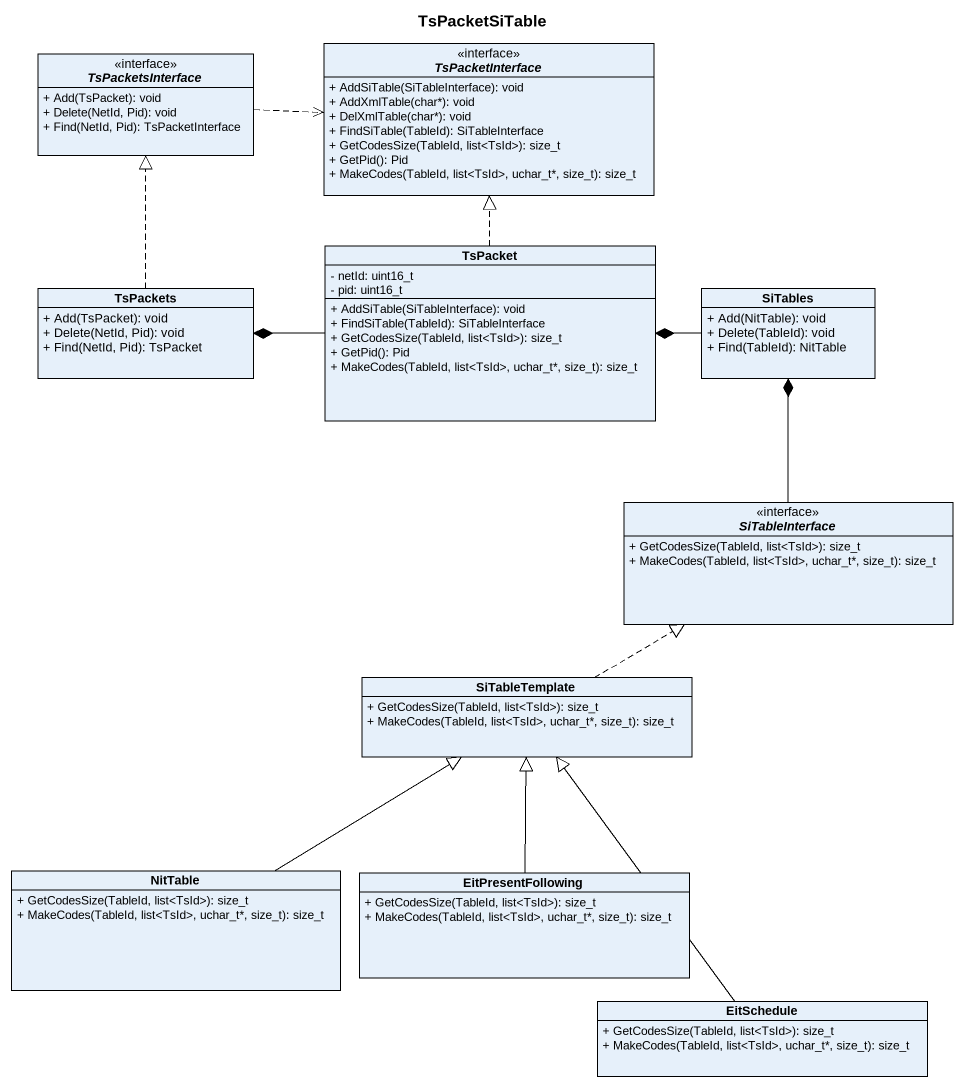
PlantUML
@startuml
title TsPacketSiTable
hide circle
hide empty members
skinparam classAttributeIconSize 0
interface TsPacketsInterface <<interface>> {
  + Add(TsPacket): void
  + Delete(NetId, Pid): void
  + Find(NetId, Pid): TsPacketInterface
}
interface TsPacketInterface <<interface>> {
  + AddSiTable(SiTableInterface): void
  + AddXmlTable(char*): void
  + DelXmlTable(char*): void
  + FindSiTable(TableId): SiTableInterface
  + GetCodesSize(TableId, list<TsId>): size_t
  + GetPid(): Pid
  + MakeCodes(TableId, list<TsId>, uchar_t*, size_t): size_t
}
class TsPacket {
  - netId: uint16_t
  - pid: uint16_t
  + AddSiTable(SiTableInterface): void
  + FindSiTable(TableId): SiTableInterface
  + GetCodesSize(TableId, list<TsId>): size_t
  + GetPid(): Pid
  + MakeCodes(TableId, list<TsId>, uchar_t*, size_t): size_t
}
class TsPackets {
  + Add(TsPacket): void
  + Delete(NetId, Pid): void
  + Find(NetId, Pid): TsPacket
}
class SiTables {
  + Add(NitTable): void
  + Delete(TableId): void
  + Find(TableId): NitTable
}
interface SiTableInterface <<interface>> {
  + GetCodesSize(TableId, list<TsId>): size_t
  + MakeCodes(TableId, list<TsId>, uchar_t*, size_t): size_t
}
class SiTableTemplate {
  + GetCodesSize(TableId, list<TsId>): size_t
  + MakeCodes(TableId, list<TsId>, uchar_t*, size_t): size_t
}
class NitTable {
  + GetCodesSize(TableId, list<TsId>): size_t
  + MakeCodes(TableId, list<TsId>, uchar_t*, size_t): size_t
}
class EitPresentFollowing {
  + GetCodesSize(TableId, list<TsId>): size_t
  + MakeCodes(TableId, list<TsId>, uchar_t*, size_t): size_t
}
class EitSchedule {
  + GetCodesSize(TableId, list<TsId>): size_t
  + MakeCodes(TableId, list<TsId>, uchar_t*, size_t): size_t
}
TsPacketsInterface .right.> TsPacketInterface
TsPacket .up.|> TsPacketInterface
TsPacket -left-* TsPackets
TsPackets .up.|> TsPacketsInterface
SiTables -left-* TsPacket
SiTableInterface -up-* SiTables
SiTableTemplate .right.|> SiTableInterface
NitTable -up-|> SiTableTemplate
EitPresentFollowing -up-|> SiTableTemplate
EitSchedule -up-|> SiTableTemplate
@enduml
